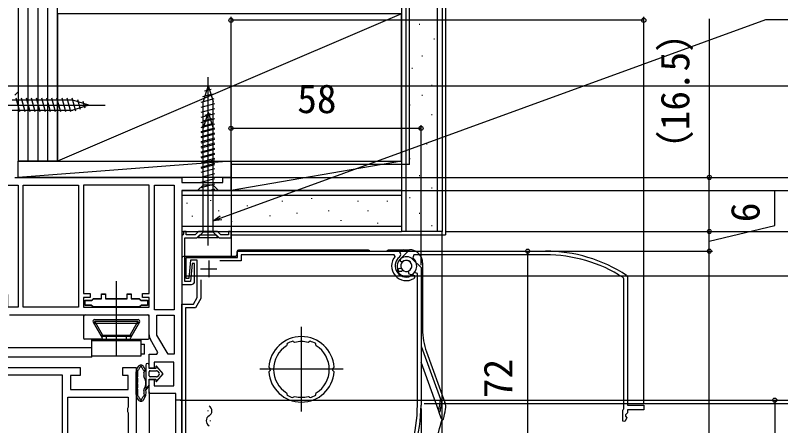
# Model space of a CAD drawing. Units: millimetres, scale not verified. Extents: x -525 to 525, y -783 to 777.
# Drawn here: x -290.9 to -57.2, y 391.6 to 516.9 of the extents above; entities that cross this region are included whole.
import ezdxf
from ezdxf.enums import TextEntityAlignment as Align

# ---------------------------------------------------------------- set-up
doc = ezdxf.new("R2010")
doc.units = ezdxf.units.MM
doc.header["$LTSCALE"] = 4
for name, color, linetype in [('0-2_YKK_11', 7, 'Continuous'), ('0-3_YKK_11E', 7, 'Continuous'), ('0-4_YKK_12', 2, 'Continuous'), ('0-5_YKK_13', 4, 'Continuous'), ('0-7_YKK_D', 6, 'Continuous'), ('0-9_YSS_K', 3, 'Continuous'), ('0-A_YSS_KE', 3, 'Continuous')]:
    doc.layers.add(name, color=color, linetype=linetype)
doc.styles.add('ＭＳ ゴシック', font='')
doc.styles.get('ＭＳ ゴシック').set_extended_font_data('MS Gothic')

msp = doc.modelspace()

# ---------------------------------------------------------------- linework, layer by layer
at = {"layer": '0-2_YKK_11'}
for p, q in [((-231.8, 442), (-231.8, 437)), ((-169.52, 442.38), (-167, 439.86)), ((-234.3, 439.5), (-229.3, 439.5)), ((-167, 439.86), (-167, 397.9)), ((-193.715, 409.3), (-193.905, 409.094)), ((-193.526, 409.514), (-193.715, 409.3)), ((-201.466, 400.547), (-201.118, 400.373))]:
    msp.add_line(p, q, dxfattribs=at)
for points in [[(-293.4, 495.4), (-290, 495.4), (-290, 493.5), (-290.5, 493), (-291, 492.5)], [(-291, 467.4), (-240, 467.4), (-240, 465.9), (-227.5, 465.9), (-227.5, 467.4), (-225, 467.4), (-225, 463.4), (-240, 463.4)], [(-308.282, 454.035), (-308.4, 454.358), (-308.4, 465), (-290, 465)], [(-290, 465), (-290, 427.8), (-293.1, 427.8), (-293.1, 431.7)], [(-240, 463.4), (-240, 399.4), (-241.8, 399.4), (-241.8, 401.4), (-250, 401.4), (-250, 405.7), (-248.5, 405.7), (-248.5, 403.8), (-242.5, 403.8), (-242.5, 411), (-248.5, 411), (-248.5, 409.2), (-250, 409.2), (-250, 413.4), (-247.655, 413.4), (-247.327, 413.967), (-249.611, 417.923)], [(-236.1, 435.7), (-236.1, 441.1), (-236.9, 441.1), (-237.381, 435.6), (-239.1, 435.6), (-239.1, 449), (-235.4, 449), (-234.5, 449.9), (-229.5, 449.9), (-228.6, 449), (-225, 449), (-225, 450.9), (-225.8, 450.9), (-225.8, 449.9), (-228.086, 449.9), (-229.086, 450.9), (-234.914, 450.9), (-235.914, 449.9), (-238.7, 449.9), (-238.7, 450.9), (-239.5, 450.9), (-239.5, 450.192), (-239.75, 449.896), (-240, 449.6)], [(-240, 449.6), (-240, 434.7), (-237.1, 434.7)], [(-238.126, 383.271), (-238.9, 382.853), (-238.9, 378.2), (-240, 378.2), (-240, 428.7), (-236.455, 428.7), (-235.3, 430.7), (-235.3, 442.1), (-237.419, 442.1), (-237.9, 436.6), (-238.7, 436.6), (-238.7, 443), (-223, 443), (-223, 444.9), (-174.166, 444.9)], [(-174.936, 443.306), (-175.165, 443.8), (-221.9, 443.8), (-221.9, 441.9), (-228.401, 441.9)], [(-172.624, 441.676), (-173.015, 441.671), (-173.22, 441.843), (-173.202, 442.623)], [(-174.252, 438.768), (-173.993, 439.493), (-173.358, 439.724), (-172.992, 439.586)], [(-169.478, 437.666), (-169, 437.425), (-169, 436.822), (-169.143, 436.567)], [(-168.1, 397.9), (-168.1, 438.102), (-168.992, 438.413)], [(-234.2, 436.101), (-234.2, 430.405), (-235.82, 427.6), (-238.9, 427.6), (-238.9, 388.947)], [(-250, 419.373), (-250, 425.4), (-292.6, 425.4)], [(-207.845, 416.681), (-207.933, 416.428), (-207.907, 416.367), (-208.024, 415.996)], [(-205.534, 417.053), (-205.882, 417.227), (-205.908, 417.288), (-206.151, 417.401)], [(-200.849, 417.401), (-201.092, 417.288), (-201.118, 417.227), (-201.466, 417.053)], [(-198.976, 415.996), (-199.093, 416.367), (-199.067, 416.428), (-199.155, 416.681)], [(-315, 409.399), (-271, 409.399), (-271, 406.899), (-274, 406.899), (-274, 402.699), (-256.4, 402.699), (-256.4, 406.899), (-258, 406.899), (-258, 409.399), (-254, 409.399), (-254, 337.399), (-264.71, 337.399), (-268.905, 334.448), (-269.423, 335.039), (-264.5, 340.399), (-264.5, 345.865), (-268.412, 343.244), (-268.916, 343.849), (-263.513, 349.399), (-261.655, 349.399), (-261.327, 349.966), (-263.611, 353.923)], [(-213.095, 409.094), (-213.285, 409.3), (-213.474, 409.514)], [(-276.4, 363.799), (-276.4, 406.999), (-313, 406.999), (-313, 370.599), (-310, 370.599)], [(-213.474, 408.086), (-213.285, 408.3), (-213.095, 408.506)], [(-193.905, 408.506), (-193.715, 408.3), (-193.526, 408.086)], [(-274.8, 363.799), (-274.8, 400.299), (-256.4, 400.299), (-256.4, 397.265), (-256.65, 396.832), (-256.65, 395.966), (-256.4, 395.533), (-256.4, 383.265), (-256.65, 382.832), (-256.65, 381.966), (-256.4, 381.533), (-256.4, 375.265), (-256.65, 374.832), (-256.65, 373.966), (-256.4, 373.533), (-256.4, 362.999), (-262.309, 362.999), (-262.631, 363.117)], [(-208.024, 401.604), (-207.907, 401.233), (-207.933, 401.172), (-207.845, 400.919)], [(-206.151, 400.199), (-205.908, 400.312), (-205.882, 400.373), (-205.534, 400.547)], [(-201.118, 400.373), (-201.092, 400.312), (-200.849, 400.199)], [(-199.155, 400.919), (-199.067, 401.172), (-199.093, 401.233), (-198.976, 401.604)]]:
    msp.add_lwpolyline(points, dxfattribs=at)
for points in [[(-271.6, 465), (-271.6, 427.8), (-288.4, 427.8), (-288.4, 465)], [(-250, 432), (-250, 465), (-270, 465), (-270, 432), (-268, 432), (-268, 430.8), (-270, 430.8), (-270, 427.8), (-250, 427.8), (-250, 430.8), (-252, 430.8), (-252, 432)], [(-248.4, 427), (-248.4, 465), (-242.4, 465), (-242.4, 427)], [(-253.042, 427.9), (-266.958, 427.9), (-267.254, 428.15), (-267.55, 428.4), (-269.5, 428.4), (-269.5, 429.9), (-267.55, 429.9), (-267.254, 430.15), (-266.958, 430.4), (-264.5, 430.4), (-264.5, 431.9), (-263.3, 431.9), (-263.3, 430.4), (-256.7, 430.4), (-256.7, 431.9), (-255.5, 431.9), (-255.5, 430.4), (-253.042, 430.4), (-252.746, 430.15), (-252.45, 429.9), (-250.5, 429.9), (-250.5, 428.4), (-252.45, 428.4), (-252.746, 428.15)], [(-253.042, 427.8), (-266.958, 427.8), (-267.254, 428.05), (-267.55, 428.3), (-269.5, 428.3), (-269.5, 429.8), (-267.55, 429.8), (-267.254, 430.05), (-266.958, 430.3), (-264.5, 430.3), (-264.5, 431.8), (-263.3, 431.8), (-263.3, 430.3), (-256.7, 430.3), (-256.7, 431.8), (-255.5, 431.8), (-255.5, 430.3), (-253.042, 430.3), (-252.746, 430.05), (-252.45, 429.8), (-250.5, 429.8), (-250.5, 428.3), (-252.45, 428.3), (-252.746, 428.05)], [(-242.4, 425.4), (-242.4, 413.4), (-244.229, 413.4), (-247.6, 419.239), (-247.6, 425.4)]]:
    msp.add_lwpolyline(points, close=True, dxfattribs=at)
for centre, radius, start, end in [((-174.166, 443.9), 1, 307.30177, 90), ((-171.5, 440.4), 4.5, 139.77181, 301.58815), ((-171.5, 440.4), 3.4, 127.30179, 306.48374), ((-171.5, 440.4), 2.8, 44.99999, 127.44415), ((-171.5, 440.4), 1.7, 208.62695, 131.37309), ((-171.5, 440.4), 3.2, 210.67194, 321.60832), ((-237.1, 435.7), 1, 270.00001, 359.99999), ((-247.1, 419.373), 2.9, 179.99998, 209.99999), ((-203.5, 408.8), 10, 4.09604, 175.90396), ((-203.5, 408.8), 8.5, 122.15412, 237.84588), ((-203.5, 408.8), 9, 107.12992, 118.87005), ((-203.5, 408.8), 8.5, 76.15413, 103.84587), ((-203.5, 408.8), 9, 61.12994, 72.87007), ((-203.5, 408.8), 8.5, 302.15412, 57.84588), ((-203.5, 408.8), 9.6, 178.24271, 181.75729), ((-203.5, 408.8), 9.6, 358.24271, 1.75729), ((-203.5, 408.8), 10, 184.09604, 355.90396), ((-203.5, 408.8), 9, 241.12995, 252.87008), ((-203.5, 408.8), 8.5, 256.15413, 283.84587), ((-203.5, 408.8), 9, 287.12993, 298.87006), ((-212, 397.9), 43.9, 327.37281, 0), ((-212, 397.9), 45, 326.59444, 360)]:
    msp.add_arc(centre, radius, start, end, dxfattribs=at)
at = {"layer": '0-3_YKK_11E'}
for p, q in [((-173.48, 442.38), (-170.96, 444.9)), ((-170.96, 444.9), (-129, 444.9))]:
    msp.add_line(p, q, dxfattribs=at)
for points in [[(-129, 443.8), (-169.202, 443.8), (-169.513, 442.908)], [(-172.776, 439.276), (-172.771, 438.885), (-172.943, 438.68), (-173.723, 438.698)], [(-169.868, 437.648), (-170.593, 437.907), (-170.824, 438.542), (-170.686, 438.908)], [(-104.225, 437.466), (-104, 437.048), (-104, 397.9), (-99, 397.9), (-99, 396.5), (-104, 396.5), (-104, 395.5), (-104.6, 394.9), (-104.6, 394.5), (-104.155, 394.055), (-104.785, 392.847), (-105.4, 392.998), (-105.4, 396.25), (-105.25, 396.51), (-105.1, 396.77), (-105.1, 436.451), (-105.33, 436.872)]]:
    msp.add_lwpolyline(points, dxfattribs=at)
for centre, radius, start, end in [((-129, 399.9), 45, 56.59444, 90), ((-171.5, 440.4), 2.8, 134.99999, 217.44415), ((-171.5, 440.4), 1.7, 298.62695, 221.37309), ((-171.5, 440.4), 3.2, 300.67194, 51.60832), ((-129, 399.9), 43.9, 57.37281, 90)]:
    msp.add_arc(centre, radius, start, end, dxfattribs=at)
at = {"layer": '0-4_YKK_12'}
for p, q in [((-225, 463.445), (-225, 443.2)), ((-203.5, 395.963), (-203.5, 421.837)), ((-190.763, 408.9), (-216.237, 408.9)), ((-250, 401.9), (-250, 223.18)), ((-241.8, 223.18), (-241.8, 399.9)), ((-240, 399.4), (-240, 223.18)), ((-232.078, 396.213), (-232.078, 396.013)), ((-231.318, 393.213), (-231.318, 393.013))]:
    msp.add_line(p, q, dxfattribs=at)
for centre, start, end in [((-232.536, 396.113), 299.20254, 60.79746), ((-230.86, 393.113), 119.20254, 240.79746)]:
    msp.add_arc(centre, 1.718, start, end, dxfattribs=at)
at = {"layer": '0-5_YKK_13'}
for p, q in [((-232, 461), (-232.001, 498)), ((-232, 495.5), (-233.55, 490.584)), ((-232, 495.5), (-230.45, 490.584)), ((-232, 495.5), (-230.45, 490.584)), ((-233.112, 493.804), (-231.062, 494.353)), ((-273.316, 491.044), (-291.85, 491.044)), ((-289.424, 487.394), (-290.549, 491.594)), ((-287.871, 487.394), (-288.996, 491.594)), ((-286.318, 487.394), (-287.443, 491.594)), ((-284.765, 487.394), (-285.89, 491.594)), ((-283.212, 487.394), (-284.337, 491.594)), ((-281.659, 487.394), (-282.784, 491.594)), ((-280.106, 487.394), (-281.231, 491.594)), ((-278.553, 487.394), (-279.679, 491.594)), ((-277, 487.394), (-278.126, 491.594)), ((-275.447, 487.394), (-276.573, 491.594)), ((-273.894, 487.394), (-275.02, 491.594)), ((-272.411, 487.652), (-273.467, 491.594)), ((-268.4, 489.494), (-273.316, 491.044)), ((-270.979, 488.104), (-271.792, 491.14)), ((-234.1, 490.433), (-230.159, 491.489)), ((-233.647, 492.108), (-230.611, 492.921)), ((-298.4, 489.494), (-263.4, 489.494)), ((-268.4, 489.494), (-273.316, 487.944)), ((-269.547, 488.555), (-270.096, 490.605)), ((-234.1, 488.88), (-229.9, 490.006)), ((-234.1, 487.327), (-229.9, 488.453)), ((-233.55, 465.05), (-233.55, 490.584)), ((-232, 446.6), (-232, 488.632)), ((-230.45, 465.05), (-230.45, 490.584)), ((-291.85, 487.944), (-273.316, 487.944)), ((-234.1, 485.774), (-229.9, 486.9)), ((-232, 487.35), (-233.55, 482.434)), ((-232.861, 486.447), (-231.273, 486.873)), ((-232, 487.35), (-230.45, 482.434)), ((-234.1, 484.221), (-229.9, 485.347)), ((-234.1, 482.669), (-229.9, 483.794)), ((-233.931, 483.055), (-230.37, 484.009)), ((-233.396, 484.751), (-230.821, 485.441)), ((-234.1, 481.456), (-229.9, 482.582)), ((-234.1, 481.116), (-229.9, 482.241)), ((-233.55, 450.65), (-233.55, 482.434)), ((-230.45, 450.65), (-230.45, 482.434)), ((-234.1, 479.904), (-229.9, 481.029)), ((-234.1, 479.563), (-229.9, 480.688)), ((-234.1, 478.351), (-229.9, 479.476)), ((-234.1, 478.01), (-229.9, 479.135)), ((-234.1, 476.798), (-229.9, 477.923)), ((-234.1, 476.457), (-229.9, 477.582)), ((-234.1, 475.245), (-229.9, 476.37)), ((-234.1, 474.904), (-229.9, 476.029)), ((-234.1, 473.692), (-229.9, 474.817)), ((-234.1, 473.351), (-229.9, 474.476)), ((-234.1, 472.139), (-229.9, 473.264)), ((-234.1, 471.798), (-229.9, 472.924)), ((-234.1, 470.586), (-229.9, 471.711)), ((-234.1, 470.245), (-229.9, 471.371)), ((-234.1, 469.033), (-229.9, 470.158)), ((-234.1, 467.48), (-229.9, 468.606)), ((-235.1, 463.5), (-233.55, 465.05)), ((-234.1, 465.927), (-229.9, 467.053)), ((-234.1, 464.374), (-229.9, 465.5)), ((-232.127, 463.35), (-229.9, 463.947)), ((-235.1, 449.1), (-233.55, 450.65)), ((-223.2, 444.7), (-223.2, 443.8)), ((-183, 445.2), (-222.7, 445.2)), ((-172.6, 445.2), (-177, 445.2)), ((-172.387, 445.322), (-172.6, 445.2)), ((-172.386, 445.322), (-170.525, 445.322)), ((-240, 442.8), (-240, 414.5)), ((-223.7, 443.3), (-239.5, 443.3)), ((-166.527, 441.326), (-166.527, 421.005)), ((-260, 413.04), (-260, 435.759)), ((-270, 425), (-270, 418.3)), ((-267.067, 423.25), (-264.296, 418.45)), ((-266.865, 422.9), (-266.576, 423.4)), ((-266.634, 424), (-253.366, 424)), ((-266.576, 423.4), (-264.209, 419.3)), ((-253.424, 423.4), (-266.576, 423.4)), ((-255.791, 419.3), (-253.424, 423.4)), ((-252.933, 423.25), (-255.704, 418.45)), ((-253.135, 422.9), (-253.424, 423.4)), ((-250, 418.3), (-250, 425)), ((-266.865, 422.9), (-253.135, 422.9)), ((-266.865, 422.9), (-264.498, 418.8)), ((-253.135, 422.9), (-255.502, 418.8)), ((-264.209, 419.3), (-264.498, 418.8)), ((-255.502, 418.8), (-264.498, 418.8)), ((-264.209, 419.3), (-255.791, 419.3)), ((-263, 418.1), (-263, 418.8)), ((-257, 418.8), (-257, 418.1)), ((-255.791, 419.3), (-255.502, 418.8)), ((-264.556, 418), (-269.7, 418)), ((-267.5, 412.5), (-267.5, 418)), ((-252.5, 417.5), (-267.5, 417.5)), ((-255.445, 418), (-250.3, 418)), ((-252.5, 416.5), (-251.36, 416.5)), ((-251.36, 413.5), (-251.36, 416.5)), ((-167, 415.938), (-160.689, 398.599)), ((-307.05, 415.5), (-267.5, 415.5)), ((-165.322, 414.174), (-159.686, 398.687)), ((-267.5, 412.5), (-307.05, 412.5)), ((-251.36, 413.5), (-252.401, 413.5)), ((-251, 410.101), (-251, 402.551)), ((-250, 409.1), (-250, 410.1)), ((-248, 409.1), (-250, 409.1)), ((-248, 409.598), (-248, 409.1)), ((-245.7, 407.45), (-247.644, 409.729)), ((-161.553, 396.003), (-167, 410.967)), ((-254, 401.109), (-254, 408.091)), ((-253.4, 406.809), (-253.4, 407.812)), ((-250, 406.8), (-250, 408.1)), ((-249.7, 408.4), (-247.7, 408.4)), ((-247.644, 405.171), (-245.7, 407.45)), ((-247.472, 408.295), (-246.918, 407.645)), ((-246.918, 407.255), (-247.472, 406.605)), ((-253.4, 405.129), (-253.4, 405.751)), ((-250, 405.8), (-248, 405.8)), ((-250, 404), (-250, 405.8)), ((-247.7, 406.5), (-249.7, 406.5)), ((-248, 405.8), (-248, 405.302)), ((-253.4, 403.449), (-253.4, 404.071)), ((-253.4, 401.388), (-253.4, 402.391)), ((-240, 403.5), (-240, 391.9)), ((-160.809, 393.957), (-161.439, 395.688))]:
    msp.add_line(p, q, dxfattribs=at)
for points in [[(-235.1, 463.5), (-228.9, 463.5), (-230.45, 465.05), (-233.55, 465.05)], [(-235.1, 449.1), (-228.9, 449.1), (-230.45, 450.65), (-233.55, 450.65)], [(-166.527, 441.326), (-166.588, 442.02), (-166.768, 442.693), (-167.062, 443.325), (-167.462, 443.895), (-167.955, 444.388), (-168.526, 444.787), (-169.158, 445.081), (-169.831, 445.261), (-170.525, 445.322)], [(-267.5, 418), (-252.5, 418), (-252.5, 412.8), (-267.5, 412.8)], [(-251, 402.551), (-250, 404), (-251, 402.551)], [(-161.439, 395.688), (-161.456, 395.735), (-161.473, 395.783), (-161.49, 395.83), (-161.507, 395.876), (-161.524, 395.921), (-161.539, 395.964), (-161.553, 396.003), (-161.572, 396.068), (-161.582, 396.133), (-161.583, 396.198), (-161.576, 396.261)], [(-160.683, 393.611), (-160.685, 393.618), (-160.692, 393.637), (-160.702, 393.664), (-160.713, 393.695), (-160.726, 393.729), (-160.739, 393.765), (-160.753, 393.803), (-160.766, 393.841), (-160.78, 393.879), (-160.794, 393.918), (-160.809, 393.957)]]:
    msp.add_lwpolyline(points, dxfattribs=at)
for centre, radius, start, end in [((-183, 444.7), 0.5, 36.8699, 90), ((-177, 444.7), 0.5, 90, 143.1301), ((-269.5, 425), 0.5, 90, 180), ((-250.5, 425), 0.5, 0, 90), ((-266.634, 423.5), 0.5, 90, 210), ((-253.366, 423.5), 0.5, 330, 90), ((-146.555, 421.005), 19.971, 179.99979, 200.00021), ((-269.7, 418.3), 0.3, 180, 270), ((-264.556, 418.3), 0.3, 270, 30), ((-255.445, 418.3), 0.3, 150, 270), ((-250.3, 418.3), 0.3, 270, 0), ((-250.275, 407.401), 3.8, 142.61723, 167.56012), ((-252.5, 409.101), 1, 37.38277, 142.61723), ((-250.275, 407.401), 3.2, 141.12634, 157.1967), ((-253, 409.598), 0.3, 321.12634, 0.38612), ((-252.5, 409.601), 0.2, 359.61393, 180.38612), ((-252, 409.598), 0.3, 179.61393, 218.87367), ((-254.725, 407.401), 3.2, 22.8033, 38.87367), ((-254.725, 407.401), 3.8, 11.41207, 37.38277), ((-250.5, 410.101), 0.5, 0.11462, 179.88538), ((-250.5, 410.1), 0.5, 0.00002, 0.11467), ((-247.798, 409.598), 0.202, 40.46381, 180), ((-253.4, 408.091), 0.6, 167.56012, 180), ((-253.352, 408.281), 0.2, 107.41595, 215.89399), ((-254, 406.809), 0.6, 318.59038, 0), ((-254, 407.812), 0.6, 0, 35.89399), ((-253.502, 408.758), 0.3, 287.41595, 337.1967), ((-251.498, 408.758), 0.3, 202.8033, 252.58405), ((-251, 406.649), 0.6, 168.58793, 212.63687), ((-251.648, 408.281), 0.2, 319.31808, 72.58405), ((-254.725, 407.401), 3.2, 348.58793, 9.09882), ((-251.269, 407.955), 0.3, 139.31808, 189.09882), ((-249.7, 408.1), 0.3, 90, 180), ((-249.7, 406.8), 0.3, 180, 270), ((-247.7, 408.1), 0.3, 40.46381, 90), ((-247.7, 406.8), 0.3, 270, 319.53619), ((-247.146, 407.45), 0.3, 319.53619, 40.46381), ((-253.4, 406.28), 0.2, 138.59038, 221.40962), ((-253.4, 404.6), 0.2, 138.59038, 221.40962), ((-254, 405.751), 0.6, 0, 41.40962), ((-254, 405.129), 0.6, 318.59038, 0), ((-254, 404.071), 0.6, 0, 41.40962), ((-254.2, 404.6), 3.2, 327.36313, 32.63687), ((-247.798, 405.302), 0.202, 180.00003, 319.53622), ((-253.4, 402.92), 0.2, 138.59038, 221.40962), ((-254, 403.449), 0.6, 318.59038, 0), ((-254, 402.391), 0.6, 0, 41.40962), ((-254.725, 401.799), 3.8, 322.61723, 11.41207), ((-251, 402.551), 0.6, 147.36313, 191.41207), ((-254.725, 401.799), 3.2, 350.90118, 11.41207), ((-253.4, 401.109), 0.6, 180, 192.43989), ((-250.275, 401.799), 3.8, 192.43989, 217.38277), ((-253.352, 400.919), 0.2, 144.106, 252.58405), ((-254, 401.388), 0.6, 324.106, 0), ((-253.502, 400.442), 0.3, 22.8033, 72.58405), ((-250.275, 401.799), 3.2, 202.8033, 218.87367), ((-253, 399.602), 0.3, 359.61392, 38.87367), ((-252.5, 399.599), 0.2, 179.61392, 0.38608), ((-252, 399.602), 0.3, 141.12633, 180.38608), ((-254.725, 401.799), 3.2, 321.12633, 337.1967), ((-251.498, 400.442), 0.3, 107.41595, 157.1967), ((-251.648, 400.919), 0.2, 287.41595, 40.68193), ((-251.269, 401.245), 0.3, 170.90118, 220.68193), ((-212, 405.7), 51.3, 349.40283, 353.19526), ((-252.5, 400.099), 1, 217.38277, 322.61723), ((-212, 405.7), 51.8, 348.97096, 352.12052), ((-163.44, 397.32), 3.995, 350.2087, 20.00061), ((-212, 405.7), 53.273, 346.92213, 350.20931), ((-212, 405.7), 52.865, 338.37758, 346.61931), ((-160.401, 393.714), 0.3, 200, 346.92213)]:
    msp.add_arc(centre, radius, start, end, dxfattribs=at)
for centre, major_axis, ratio, start_param, end_param in [((-222.7, 444.7), (-0.354, 0.354), 0.998783, 5.4983961, 7.0679745), ((-239.5, 442.8), (-0.224, 0.448), 0.999239, 5.819964, 7.3901513), ((-223.7, 443.8), (0.354, -0.354), 0.998783, 5.4983961, 7.0679745)]:
    msp.add_ellipse(centre, major_axis=major_axis, ratio=ratio, start_param=start_param, end_param=end_param, dxfattribs=at)
at = {"layer": '0-7_YKK_D'}
for p, q in [((-225, 467.9), (-225, 516.4)), ((-99, 398.6), (-99, 516.4)), ((-99, 515.4), (-225, 515.4)), ((-79, 515.784), (-79, 467.4)), ((-290.7, 495.4), (2, 495.4)), ((-225, 467.9), (-225, 483.4)), ((-225, 482.4), (-167, 482.4)), ((-167, 440.653), (-167, 483.4)), ((-225.25, 467.4), (2, 467.4)), ((-225.25, 467.4), (2, 467.4)), ((-224.5, 467.4), (-78, 467.4)), ((-224, 467.4), (-18, 467.4)), ((-223, 467.4), (-38, 467.4)), ((-79, 450.9), (-79, 467.4)), ((-224.5, 463.4), (-38, 463.4)), ((-159.5, 450.9), (22, 450.9)), ((-159.5, 450.9), (-78, 450.9)), ((-159.5, 450.9), (-78, 450.9)), ((-79, 444.9), (-79, 450.9)), ((-183.171, 444.9), (-133.445, 444.9)), ((-183.166, 444.9), (-78, 444.9)), ((-173.143, 444.9), (-78, 444.9)), ((-134.445, 444.9), (-134.445, 372.9)), ((-79, 37.411), (-79, 444.9)), ((-238.9, 437.4), (-18, 437.4)), ((-212, 437.4), (-38, 437.4)), ((-211, 437.4), (-18, 437.4)), ((-240.5, 399.4), (-58, 399.4)), ((-239.5, 399.4), (-38, 399.4)), ((-239.5, 399.4), (-38, 399.4)), ((-166, 398.4), (22, 398.4)), ((-59, 399.4), (-59, 65.411)), ((-167, 396.9), (-167, 290.392))]:
    msp.add_line(p, q, dxfattribs=at)
for points in [[(-230.45, 454.196), (-228.054, 455.068), (-61.767, 515.592), (129.863, 515.592)], [(-79, 447.9), (-59, 452.7), (-59, 463.519)], [(-227.82, 454.426), (-230.45, 454.196), (-228.287, 455.71)]]:
    msp.add_lwpolyline(points, dxfattribs=at)
for centre in [(-225, 515.4), (-99, 515.4), (-225, 482.4), (-167, 482.4), (-79, 467.4), (-79, 450.9), (-79, 450.9), (-134.445, 444.9), (-79, 444.9), (-79, 444.9), (-59, 399.4)]:
    msp.add_circle(centre, 0.637, dxfattribs=at)
at = {"layer": '0-9_YSS_K'}
for p, q in [((-290, 602.4), (-290, 472.4)), ((-287, 602.4), (-287, 472.4)), ((-284, 602.4), (-284, 472.4)), ((-281, 602.4), (-281, 472.4)), ((-278, 472.4), (-278, 602.4)), ((-171.5, 450.9), (-171.5, 602.4)), ((-162, 450.9), (-162, 602.4)), ((-159.5, 602.4), (-159.5, 449.9)), ((-290, 543.4), (-290, 498.4)), ((-173, 517.4), (-278, 472.4)), ((-167.531, 514.195), (-167.331, 514.195)), ((-163.055, 509.719), (-162.855, 509.719)), ((-166.785, 504.497), (-166.585, 504.497)), ((-169.769, 500.768), (-169.569, 500.768)), ((-163.801, 495.546), (-163.601, 495.546)), ((-166.785, 492.562), (-166.585, 492.562)), ((-170.515, 489.578), (-170.315, 489.578)), ((-163.801, 486.594), (-163.601, 486.594)), ((-167.531, 482.118), (-167.331, 482.118)), ((-165.293, 477.642), (-165.093, 477.642)), ((-225, 472.4), (-290, 467.4)), ((-278, 472.4), (-290, 472.4)), ((-173, 472.4), (-225, 463.4)), ((-170.515, 473.166), (-170.315, 473.166)), ((-167.531, 467.944), (-167.331, 467.944)), ((-163.801, 464.214), (-163.601, 464.214)), ((-173, 461.9), (-240, 461.9)), ((-231.136, 460.284), (-231.136, 460.484)), ((-209.271, 460.099), (-209.271, 460.299)), ((-200.319, 460.845), (-200.319, 461.045)), ((-186.146, 460.099), (-186.146, 460.299)), ((-177.194, 460.099), (-177.194, 460.299)), ((-170.515, 461.23), (-170.315, 461.23)), ((-238.339, 459.483), (-238.339, 459.683)), ((-219.932, 458.683), (-219.932, 458.883)), ((-236.739, 455.482), (-236.739, 455.682)), ((-228.735, 457.082), (-228.735, 457.282)), ((-213.001, 455.623), (-213.001, 455.823)), ((-204.795, 456.369), (-204.795, 456.569)), ((-195.097, 457.115), (-195.097, 457.315)), ((-183.162, 457.115), (-183.162, 457.315)), ((-167.531, 456.509), (-167.331, 456.509)), ((-224.734, 453.881), (-224.734, 454.081)), ((-191.368, 454.131), (-191.368, 454.331)), ((-180.178, 453.385), (-180.178, 453.585)), ((-173, 452.4), (-240, 452.4)), ((-163.801, 452.779), (-163.601, 452.779)), ((-225, 449.9), (-159.5, 449.9)), ((-160.5, 234.203), (-160.5, 450.9))]:
    msp.add_line(p, q, dxfattribs=at)
for points in [[(-225, 467.4), (-290, 467.4), (-290, 472.4), (-225, 472.4)], [(-225, 472.4), (-173, 472.4), (-173, 463.4), (-225, 463.4)]]:
    msp.add_lwpolyline(points, close=True, dxfattribs=at)
at = {"layer": '0-A_YSS_KE'}
for p, q in [((-173, 602.4), (-173, 450.9)), ((-170.5, 471.4), (-170.5, 602.4)), ((-170.5, 471.4), (-225, 471.4)), ((-240, 450.9), (-173, 450.9))]:
    msp.add_line(p, q, dxfattribs=at)
for points in [[(-160.5, 602.4), (-160.5, 450.9), (-173, 450.9)], [(-240, 463.4), (-173, 463.4), (-173, 450.9)]]:
    msp.add_lwpolyline(points, dxfattribs=at)
msp.add_lwpolyline([(-278, 517.4), (-278, 472.4), (-173, 472.4), (-173, 517.4)], close=True, dxfattribs=at)

# ---------------------------------------------------------------- texts
at = {"layer": '0-7_YKK_D', "style": 'ＭＳ ゴシック'}
for s, p in [('（16.5）', (-82.432, 469.806)), ('6', (-61, 453.746)), ('72', (-136.445, 400.036))]:
    msp.add_text(s, height=8.798, rotation=90, dxfattribs=at).set_placement(p, align=Align.BOTTOM_LEFT)
msp.add_text('58', height=8.798, dxfattribs=at).set_placement((-204.761, 484.4), align=Align.BOTTOM_LEFT)

doc.saveas('drawing.dxf')
